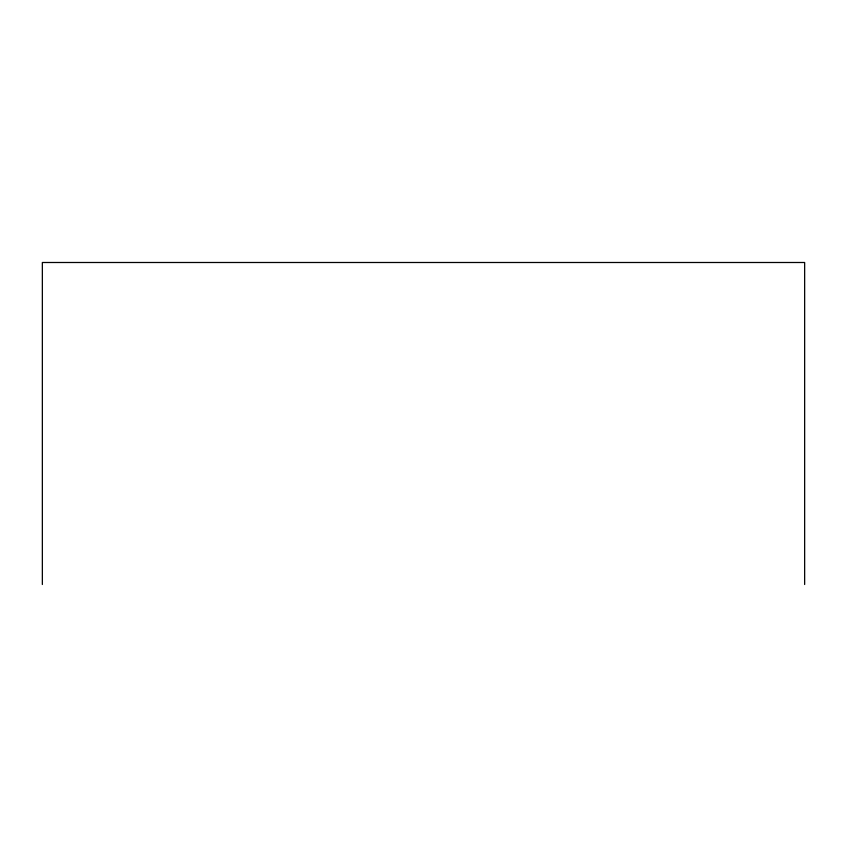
<?xml version="1.0" encoding="UTF-8"?>
<svg xmlns="http://www.w3.org/2000/svg" width="847" height="847" viewBox="0 0 847 847"><rect width="100%" height="100%" fill="white"/><g stroke="black" fill="none" stroke-linecap="round" stroke-linejoin="round"><path stroke-width="1.27" d="M804.65 584.504L804.65 262.496L42.35 262.496L42.35 584.504"/></g></svg>
